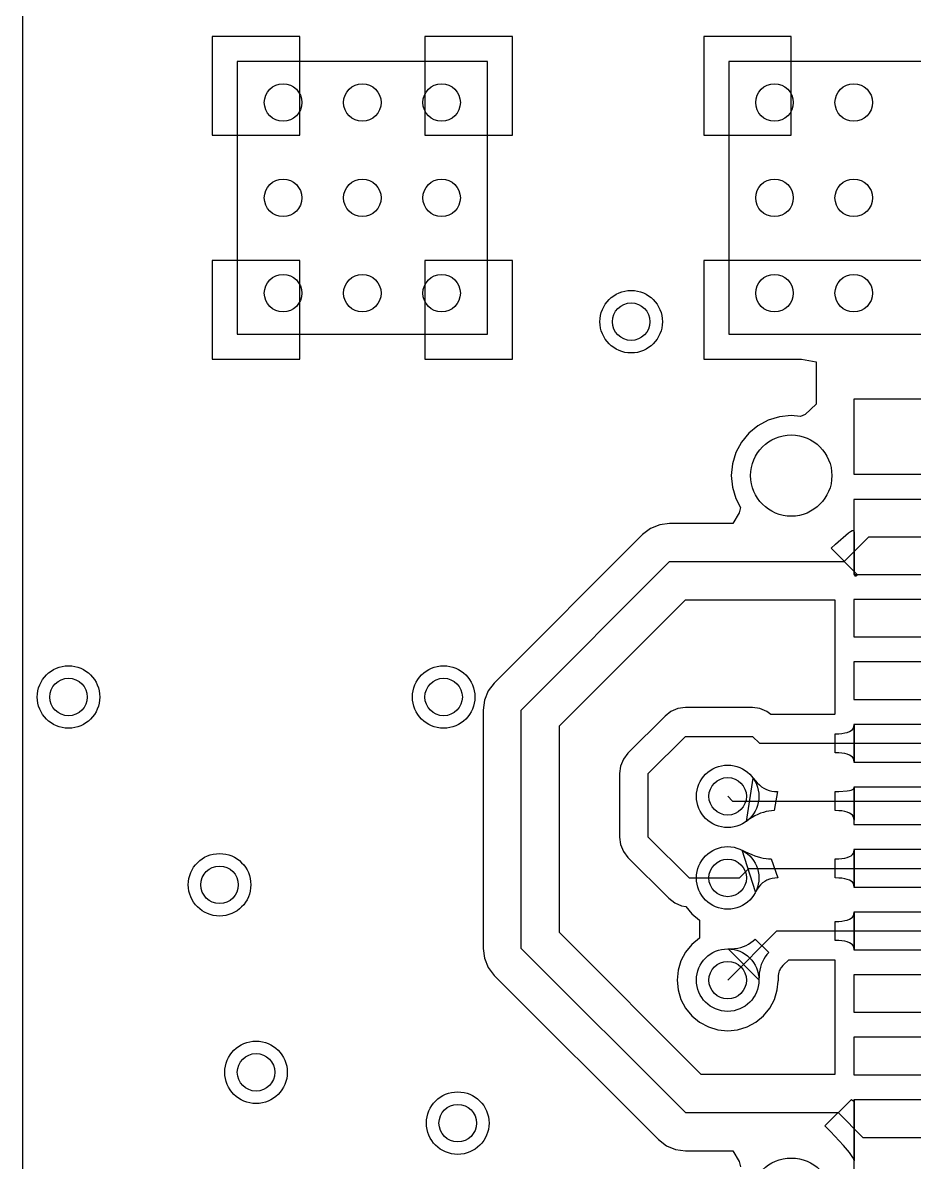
# Model space of a CAD drawing. Extents: x -55.7 to 0, y 0.2 to 22.7.
# Drawn here: x -55.68 to -48.55, y 8.83 to 17.94 of the extents above; entities that cross this region are included whole.
import ezdxf

# ---------------------------------------------------------------- set-up
doc = ezdxf.new("R2010")
doc.units = 0
doc.layers.get('0').update_dxf_attribs({"linetype": 'CONTINUOUS'})
for name, color, linetype in [('PADHOLELAYER', 156, 'CONTINUOUS'), ('TOPLAYER', 1, 'CONTINUOUS'), ('VIAHOLELAYER', 16, 'CONTINUOUS')]:
    doc.layers.add(name, color=color, linetype=linetype)

# ---------------------------------------------------------------- blocks, each defined once
blk = doc.blocks.new('USB4110_GF_A_28')
at = {"layer": 'PADHOLELAYER'}
for centre in [(-2.89, 0), (2.89, 0)]:
    blk.add_circle(centre, 0.325, dxfattribs=at)
at = {"layer": 'TOPLAYER'}
for p, q in [((-3.5, 1.65), (-3.5, 0.5)), ((-2.9, 1.65), (-3.5, 1.65)), ((-2.9, 0.5), (-2.9, 1.65)), ((-2.7, 1.65), (-2.7, 0.5)), ((-2.1, 1.65), (-2.7, 1.65)), ((-2.1, 0.5), (-2.1, 1.65)), ((-1.9, 1.65), (-1.9, 0.5)), ((-1.6, 1.65), (-1.9, 1.65)), ((-1.6, 0.5), (-1.6, 1.65)), ((-1.4, 1.65), (-1.4, 0.5)), ((-1.1, 1.65), (-1.4, 1.65)), ((-1.1, 0.5), (-1.1, 1.65)), ((-0.9, 1.65), (-0.9, 0.5)), ((-0.6, 1.65), (-0.9, 1.65)), ((-0.6, 0.5), (-0.6, 1.65)), ((-0.4, 1.65), (-0.4, 0.5)), ((-0.1, 1.65), (-0.4, 1.65)), ((-0.1, 0.5), (-0.1, 1.65)), ((0.1, 1.65), (0.1, 0.5)), ((0.4, 1.65), (0.1, 1.65)), ((0.4, 0.5), (0.4, 1.65)), ((0.6, 1.65), (0.6, 0.5)), ((0.9, 1.65), (0.6, 1.65)), ((0.9, 0.5), (0.9, 1.65)), ((1.1, 1.65), (1.1, 0.5)), ((1.4, 1.65), (1.1, 1.65)), ((1.4, 0.5), (1.4, 1.65)), ((1.6, 1.65), (1.6, 0.5)), ((1.9, 1.65), (1.6, 1.65)), ((1.9, 0.5), (1.9, 1.65)), ((2.1, 1.65), (2.1, 0.5)), ((2.7, 1.65), (2.1, 1.65)), ((2.7, 0.5), (2.7, 1.65)), ((2.9, 1.65), (2.9, 0.5)), ((3.5, 1.65), (2.9, 1.65)), ((3.5, 0.5), (3.5, 1.65)), ((-6.2, 1.5), (-6.2, -0.5)), ((-4.02, 1.5), (-6.2, 1.5)), ((-4.02, -0.5), (-4.02, 1.5)), ((4.02, 1.5), (4.02, -0.5)), ((6.2, 1.5), (4.02, 1.5)), ((6.2, -0.5), (6.2, 1.5)), ((-3.5, 0.5), (-2.9, 0.5)), ((-2.7, 0.5), (-2.1, 0.5)), ((-1.9, 0.5), (-1.6, 0.5)), ((-1.4, 0.5), (-1.1, 0.5)), ((-0.9, 0.5), (-0.6, 0.5)), ((-0.4, 0.5), (-0.1, 0.5)), ((0.1, 0.5), (0.4, 0.5)), ((0.6, 0.5), (0.9, 0.5)), ((1.1, 0.5), (1.4, 0.5)), ((1.6, 0.5), (1.9, 0.5)), ((2.1, 0.5), (2.7, 0.5)), ((2.9, 0.5), (3.5, 0.5)), ((-6.2, -0.5), (-4.02, -0.5)), ((4.02, -0.5), (6.2, -0.5)), ((-6.2, -2.43), (-6.2, -4.43)), ((-4.02, -2.43), (-6.2, -2.43)), ((-4.02, -4.43), (-4.02, -2.43)), ((4.02, -2.43), (4.02, -4.43)), ((6.2, -2.43), (4.02, -2.43)), ((6.2, -4.43), (6.2, -2.43)), ((-6.2, -4.43), (-4.02, -4.43)), ((4.02, -4.43), (6.2, -4.43))]:
    blk.add_line(p, q, dxfattribs=at)
for centre in [(-2.89, 0), (2.89, 0)]:
    blk.add_circle(centre, 0.325, dxfattribs=at)

msp = doc.modelspace()

# ---------------------------------------------------------------- linework, layer by layer
at = {"layer": 'TOPLAYER'}
for p, q in [((-55.6759, 4.98), (-55.6759, 20.0159)), ((-53.46, 17.83), (-54.16, 17.83)), ((-54.16, 17.83), (-54.16, 17.04)), ((-53.46, 17.04), (-53.46, 17.83)), ((-51.76, 17.83), (-52.46, 17.83)), ((-52.46, 17.83), (-52.46, 17.04)), ((-51.76, 17.04), (-51.76, 17.83)), ((-49.53, 17.83), (-50.23, 17.83)), ((-50.23, 17.83), (-50.23, 17.04)), ((-49.53, 17.04), (-49.53, 17.83)), ((-54.16, 17.04), (-53.46, 17.04)), ((-52.46, 17.04), (-51.76, 17.04)), ((-50.23, 17.04), (-49.53, 17.04)), ((-53.46, 16.04), (-54.16, 16.04)), ((-54.16, 16.04), (-54.16, 15.25)), ((-53.46, 15.25), (-53.46, 16.04)), ((-51.76, 16.04), (-52.46, 16.04)), ((-52.46, 16.04), (-52.46, 15.25)), ((-51.76, 15.25), (-51.76, 16.04)), ((-49.03, 16.04), (-50.23, 16.04)), ((-50.23, 16.04), (-50.23, 15.25)), ((-47.83, 16.04), (-49.03, 16.04)), ((-54.16, 15.25), (-53.46, 15.25)), ((-52.46, 15.25), (-51.76, 15.25)), ((-50.23, 15.25), (-49.4487, 15.25)), ((-49.4487, 15.25), (-49.33, 15.23)), ((-49.33, 15.23), (-49.33, 15.123)), ((-49.33, 15.123), (-49.33, 14.8909)), ((-49.33, 14.8909), (-49.4172, 14.8086)), ((-49.7136, 14.7632), (-49.7965, 14.7189)), ((-49.6236, 14.7905), (-49.7136, 14.7632)), ((-49.53, 14.7997), (-49.6236, 14.7905)), ((-49.457, 14.7925), (-49.53, 14.7997)), ((-49.4172, 14.8086), (-49.457, 14.7925)), ((-49.7965, 14.7189), (-49.8692, 14.6592)), ((-49.9289, 14.5865), (-49.9732, 14.5036)), ((-49.8692, 14.6592), (-49.9289, 14.5865)), ((-49.9732, 14.5036), (-50.0005, 14.4136)), ((-50.0005, 14.4136), (-50.0097, 14.32)), ((-50.0097, 14.32), (-50.0005, 14.2264)), ((-50.0005, 14.2264), (-49.9732, 14.1364)), ((-49.9732, 14.1364), (-49.9347, 14.0644)), ((-49.9347, 14.0644), (-49.947, 14.023)), ((-50.5026, 13.9374), (-50.5815, 13.927)), ((-49.9979, 13.9374), (-50.5026, 13.9374)), ((-49.947, 14.023), (-49.9979, 13.9374)), ((-50.7183, 13.8481), (-51.9047, 12.6617)), ((-50.6551, 13.8965), (-50.7183, 13.8481)), ((-50.5815, 13.927), (-50.6551, 13.8965)), ((-49.1766, 13.773), (-49.0731, 13.8633)), ((-49.0731, 13.8633), (-49.0565, 13.8739)), ((-49.0565, 13.8739), (-49.0436, 13.8797)), ((-49.0436, 13.8797), (-49.0343, 13.8807)), ((-49.0343, 13.8807), (-49.0288, 13.8769)), ((-49.0288, 13.8769), (-49.027, 13.8683)), ((-49.027, 13.8683), (-49.027, 13.5537)), ((-49.2117, 13.7385), (-49.1766, 13.773)), ((-49.1056, 13.6324), (-48.908, 13.83)), ((-48.908, 13.83), (-48.455, 13.83)), ((-48.9995, 13.5263), (-49.2117, 13.7385)), ((-51.689, 12.446), (-50.5026, 13.6324)), ((-50.5026, 13.6324), (-49.1056, 13.6324)), ((-49.027, 13.5537), (-49.0267, 13.5436)), ((-49.0267, 13.5436), (-49.0259, 13.5351)), ((-49.0259, 13.5351), (-49.0245, 13.5283)), ((-49.0245, 13.5283), (-49.0226, 13.523)), ((-49.0226, 13.523), (-49.0201, 13.5195)), ((-49.0201, 13.5195), (-49.0171, 13.5176)), ((-49.0171, 13.5176), (-49.0135, 13.5173)), ((-49.0135, 13.5173), (-49.0094, 13.5187)), ((-49.0094, 13.5187), (-49.0047, 13.5217)), ((-49.0047, 13.5217), (-48.9995, 13.5263)), ((-51.384, 12.3197), (-50.3763, 13.3274)), ((-50.3763, 13.3274), (-49.1824, 13.3274)), ((-49.1824, 13.3274), (-49.1824, 12.4116)), ((-51.9047, 12.6617), (-51.9531, 12.5985)), ((-51.9531, 12.5985), (-51.9836, 12.5249)), ((-51.9836, 12.5249), (-51.994, 12.446)), ((-51.994, 12.446), (-51.994, 10.541)), ((-51.689, 10.541), (-51.689, 12.446)), ((-50.5392, 12.3978), (-50.836, 12.101)), ((-50.4915, 12.4345), (-50.5392, 12.3978)), ((-50.4359, 12.4575), (-50.4915, 12.4345)), ((-50.3762, 12.4654), (-50.4359, 12.4575)), ((-49.8398, 12.4654), (-50.3762, 12.4654)), ((-49.7801, 12.4575), (-49.8398, 12.4654)), ((-49.7245, 12.4345), (-49.7801, 12.4575)), ((-49.6933, 12.4106), (-49.7245, 12.4345)), ((-49.1875, 12.4106), (-49.6933, 12.4106)), ((-49.1832, 12.4115), (-49.1875, 12.4106)), ((-49.1824, 12.4116), (-49.1832, 12.4115)), ((-51.384, 10.6673), (-51.384, 12.3197)), ((-49.0407, 12.2909), (-49.033, 12.3015)), ((-49.033, 12.3015), (-49.0285, 12.3135)), ((-49.0285, 12.3135), (-49.027, 12.327)), ((-49.027, 12.327), (-49.027, 12.033)), ((-50.673, 11.938), (-50.3762, 12.2348)), ((-50.3762, 12.2348), (-49.8398, 12.2348)), ((-49.8398, 12.2348), (-49.785, 12.18)), ((-49.1794, 12.2562), (-49.1504, 12.2569)), ((-49.1794, 12.1038), (-49.1794, 12.2562)), ((-49.1504, 12.2569), (-49.1245, 12.259)), ((-49.1245, 12.259), (-49.1016, 12.2626)), ((-49.1016, 12.2626), (-49.0818, 12.2675)), ((-49.0818, 12.2675), (-49.0651, 12.2739)), ((-49.0651, 12.2739), (-49.0513, 12.2817)), ((-49.0513, 12.2817), (-49.0407, 12.2909)), ((-49.785, 12.18), (-48.455, 12.18)), ((-50.8727, 12.0533), (-50.8957, 11.9977)), ((-50.836, 12.101), (-50.8727, 12.0533)), ((-49.1504, 12.1031), (-49.1794, 12.1038)), ((-49.1245, 12.101), (-49.1504, 12.1031)), ((-49.1016, 12.0974), (-49.1245, 12.101)), ((-49.0818, 12.0925), (-49.1016, 12.0974)), ((-49.0651, 12.0861), (-49.0818, 12.0925)), ((-49.0513, 12.0783), (-49.0651, 12.0861)), ((-49.0407, 12.0691), (-49.0513, 12.0783)), ((-49.033, 12.0585), (-49.0407, 12.0691)), ((-49.0285, 12.0465), (-49.033, 12.0585)), ((-49.027, 12.033), (-49.0285, 12.0465)), ((-50.8957, 11.9977), (-50.9036, 11.938)), ((-50.9036, 11.938), (-50.9036, 11.43)), ((-50.673, 11.43), (-50.673, 11.938)), ((-49.8882, 11.556), (-49.8349, 11.9019)), ((-49.8349, 11.9019), (-49.819, 11.8815)), ((-49.819, 11.8815), (-49.8024, 11.8632)), ((-49.8024, 11.8632), (-49.785, 11.847)), ((-49.785, 11.847), (-49.7668, 11.8331)), ((-50.038, 11.7562), (-49.9999, 11.7181)), ((-49.7668, 11.8331), (-49.7478, 11.8212)), ((-49.7478, 11.8212), (-49.728, 11.8115)), ((-49.728, 11.8115), (-49.7074, 11.804)), ((-49.7074, 11.804), (-49.686, 11.7986)), ((-49.686, 11.7986), (-49.6639, 11.7954)), ((-49.6409, 11.7943), (-49.6657, 11.6419)), ((-49.6639, 11.7954), (-49.6409, 11.7943)), ((-49.1794, 11.7943), (-49.1504, 11.7946)), ((-49.1794, 11.6419), (-49.1794, 11.7943)), ((-49.1504, 11.7946), (-49.0818, 11.7995)), ((-49.0818, 11.7995), (-49.0651, 11.8025)), ((-49.0651, 11.8025), (-49.0513, 11.8061)), ((-49.0513, 11.8061), (-49.0407, 11.8103)), ((-49.0407, 11.8103), (-49.033, 11.8152)), ((-49.033, 11.8152), (-49.0285, 11.8207)), ((-49.0285, 11.8207), (-49.027, 11.827)), ((-49.027, 11.827), (-49.027, 11.5657)), ((-49.9999, 11.7181), (-48.4931, 11.7181)), ((-49.8653, 11.5723), (-49.8882, 11.556)), ((-49.8426, 11.5869), (-49.8653, 11.5723)), ((-49.82, 11.5998), (-49.8426, 11.5869)), ((-49.7975, 11.611), (-49.82, 11.5998)), ((-49.7752, 11.6204), (-49.7975, 11.611)), ((-49.753, 11.6282), (-49.7752, 11.6204)), ((-49.731, 11.6342), (-49.753, 11.6282)), ((-49.7091, 11.6385), (-49.731, 11.6342)), ((-49.6873, 11.641), (-49.7091, 11.6385)), ((-49.6657, 11.6419), (-49.6873, 11.641)), ((-49.1504, 11.6411), (-49.1794, 11.6419)), ((-49.1245, 11.6389), (-49.1504, 11.6411)), ((-49.1016, 11.635), (-49.1245, 11.6389)), ((-49.0818, 11.6297), (-49.1016, 11.635)), ((-49.0651, 11.6228), (-49.0818, 11.6297)), ((-49.0513, 11.6145), (-49.0651, 11.6228)), ((-49.0407, 11.6046), (-49.0513, 11.6145)), ((-49.033, 11.5931), (-49.0407, 11.6046)), ((-49.0285, 11.5802), (-49.033, 11.5931)), ((-49.027, 11.5657), (-49.0285, 11.5802)), ((-50.9036, 11.43), (-50.8957, 11.3703)), ((-50.673, 11.43), (-50.3468, 11.1038)), ((-50.8957, 11.3703), (-50.8727, 11.3147)), ((-50.8727, 11.3147), (-50.836, 11.267)), ((-49.8146, 10.9915), (-49.9213, 11.3249)), ((-49.9213, 11.3249), (-49.8956, 11.3118)), ((-49.8956, 11.3118), (-49.8458, 11.2899)), ((-49.0407, 11.2909), (-49.033, 11.3015)), ((-49.033, 11.3015), (-49.0285, 11.3135)), ((-49.0285, 11.3135), (-49.027, 11.327)), ((-49.027, 11.327), (-49.027, 11.033)), ((-50.836, 11.267), (-50.5098, 10.9408)), ((-49.8458, 11.2899), (-49.8218, 11.2809)), ((-49.8218, 11.2809), (-49.7755, 11.2672)), ((-49.7755, 11.2672), (-49.7532, 11.2624)), ((-49.7532, 11.2624), (-49.7315, 11.2589)), ((-49.7315, 11.2589), (-49.7104, 11.2569)), ((-49.7104, 11.2569), (-49.6898, 11.2562)), ((-49.6898, 11.2562), (-49.638, 11.1038)), ((-49.1794, 11.2562), (-49.1504, 11.2569)), ((-49.1794, 11.1038), (-49.1794, 11.2562)), ((-49.1504, 11.2569), (-49.1245, 11.259)), ((-49.1245, 11.259), (-49.1016, 11.2626)), ((-49.1016, 11.2626), (-49.0818, 11.2675)), ((-49.0818, 11.2675), (-49.0651, 11.2739)), ((-49.0651, 11.2739), (-49.0513, 11.2817)), ((-49.0513, 11.2817), (-49.0407, 11.2909)), ((-49.9439, 11.1038), (-49.8677, 11.18)), ((-49.8677, 11.18), (-48.455, 11.18)), ((-50.3468, 11.1038), (-50.038, 11.1038)), ((-50.038, 11.1038), (-49.9439, 11.1038)), ((-49.7895, 11.032), (-49.8027, 11.0129)), ((-49.775, 11.0488), (-49.7895, 11.032)), ((-49.7593, 11.0634), (-49.775, 11.0488)), ((-49.7423, 11.0757), (-49.7593, 11.0634)), ((-49.724, 11.0858), (-49.7423, 11.0757)), ((-49.7044, 11.0937), (-49.724, 11.0858)), ((-49.6835, 11.0993), (-49.7044, 11.0937)), ((-49.6614, 11.1027), (-49.6835, 11.0993)), ((-49.638, 11.1038), (-49.6614, 11.1027)), ((-49.1504, 11.1031), (-49.1794, 11.1038)), ((-49.1245, 11.101), (-49.1504, 11.1031)), ((-49.1016, 11.0974), (-49.1245, 11.101)), ((-49.0818, 11.0925), (-49.1016, 11.0974)), ((-49.0651, 11.0861), (-49.0818, 11.0925)), ((-49.0513, 11.0783), (-49.0651, 11.0861)), ((-49.0407, 11.0691), (-49.0513, 11.0783)), ((-49.033, 11.0585), (-49.0407, 11.0691)), ((-49.0285, 11.0465), (-49.033, 11.0585)), ((-49.027, 11.033), (-49.0285, 11.0465)), ((-50.5098, 10.9408), (-50.4621, 10.9041)), ((-49.8027, 11.0129), (-49.8146, 10.9915)), ((-50.4621, 10.9041), (-50.4065, 10.8811)), ((-50.4065, 10.8811), (-50.3721, 10.8766)), ((-50.3721, 10.8766), (-50.3239, 10.8179)), ((-50.3239, 10.8179), (-50.2626, 10.7676)), ((-50.2626, 10.7676), (-50.2623, 10.7674)), ((-50.2623, 10.7674), (-50.2623, 10.6234)), ((-49.1794, 10.7562), (-49.1504, 10.7569)), ((-49.1794, 10.6038), (-49.1794, 10.7562)), ((-49.1504, 10.7569), (-49.1245, 10.759)), ((-49.1245, 10.759), (-49.1016, 10.7626)), ((-49.1016, 10.7626), (-49.0818, 10.7675)), ((-49.0818, 10.7675), (-49.0651, 10.7739)), ((-49.0651, 10.7739), (-49.0513, 10.7817)), ((-49.0513, 10.7817), (-49.0407, 10.7909)), ((-49.0407, 10.7909), (-49.033, 10.8015)), ((-49.033, 10.8015), (-49.0285, 10.8135)), ((-49.0285, 10.8135), (-49.027, 10.827)), ((-49.027, 10.827), (-49.027, 10.533)), ((-50.2493, 9.5326), (-51.384, 10.6673)), ((-50.038, 10.287), (-49.645, 10.68)), ((-49.645, 10.68), (-48.455, 10.68)), ((-50.3239, 10.5729), (-50.3742, 10.5116)), ((-50.2626, 10.6232), (-50.3239, 10.5729)), ((-50.2623, 10.6234), (-50.2626, 10.6232)), ((-49.8906, 10.5645), (-49.8706, 10.5748)), ((-49.8706, 10.5748), (-49.8517, 10.5867)), ((-49.8517, 10.5867), (-49.834, 10.6002)), ((-49.834, 10.6002), (-49.8175, 10.6153)), ((-49.8175, 10.6153), (-49.7097, 10.5075)), ((-49.1504, 10.6031), (-49.1794, 10.6038)), ((-49.1245, 10.601), (-49.1504, 10.6031)), ((-49.1016, 10.5974), (-49.1245, 10.601)), ((-49.0818, 10.5925), (-49.1016, 10.5974)), ((-49.0651, 10.5861), (-49.0818, 10.5925)), ((-49.0513, 10.5783), (-49.0651, 10.5861)), ((-49.0407, 10.5691), (-49.0513, 10.5783)), ((-49.033, 10.5585), (-49.0407, 10.5691)), ((-51.994, 10.541), (-51.9836, 10.4621)), ((-51.689, 10.541), (-50.3756, 9.2276)), ((-50.3742, 10.5116), (-50.4116, 10.4417)), ((-50.0355, 10.537), (-50.0084, 10.5375)), ((-49.788, 10.2895), (-50.0355, 10.537)), ((-50.0084, 10.5375), (-49.9825, 10.5397)), ((-49.9825, 10.5397), (-49.9578, 10.5435)), ((-49.9578, 10.5435), (-49.9342, 10.5489)), ((-49.9342, 10.5489), (-49.9118, 10.5559)), ((-49.9118, 10.5559), (-49.8906, 10.5645)), ((-49.7248, 10.491), (-49.7383, 10.4733)), ((-49.7097, 10.5075), (-49.7248, 10.491)), ((-49.0285, 10.5465), (-49.033, 10.5585)), ((-49.027, 10.533), (-49.0285, 10.5465)), ((-51.9836, 10.4621), (-51.9531, 10.3885)), ((-51.9531, 10.3885), (-51.9047, 10.3253)), ((-50.4116, 10.4417), (-50.4346, 10.3659)), ((-49.7761, 10.3908), (-49.7815, 10.3672)), ((-49.7691, 10.4132), (-49.7761, 10.3908)), ((-49.7605, 10.4344), (-49.7691, 10.4132)), ((-49.7502, 10.4544), (-49.7605, 10.4344)), ((-49.7383, 10.4733), (-49.7502, 10.4544)), ((-49.6151, 10.3775), (-49.6106, 10.3846)), ((-49.6106, 10.3846), (-49.6055, 10.3912)), ((-49.6055, 10.3912), (-49.5951, 10.4026)), ((-49.5951, 10.4026), (-49.5932, 10.4057)), ((-49.5932, 10.4057), (-49.5495, 10.4494)), ((-49.5495, 10.4494), (-49.1875, 10.4494)), ((-49.1875, 10.4494), (-49.1832, 10.4485)), ((-49.1832, 10.4485), (-49.1824, 10.4484)), ((-49.1824, 10.4484), (-49.1824, 9.5326)), ((-51.9047, 10.3253), (-50.5913, 9.0119)), ((-50.4346, 10.3659), (-50.4423, 10.287)), ((-49.7875, 10.3166), (-49.788, 10.2895)), ((-49.7853, 10.3425), (-49.7875, 10.3166)), ((-49.7815, 10.3672), (-49.7853, 10.3425)), ((-49.6327, 10.2864), (-49.6322, 10.3086)), ((-49.6322, 10.3086), (-49.6309, 10.3243)), ((-49.6309, 10.3243), (-49.6288, 10.3381)), ((-49.6288, 10.3381), (-49.6261, 10.3501)), ((-49.6261, 10.3501), (-49.6228, 10.3605)), ((-49.6228, 10.3605), (-49.6191, 10.3696)), ((-49.6191, 10.3696), (-49.6151, 10.3775)), ((-50.4423, 10.287), (-50.4346, 10.2081)), ((-50.4346, 10.2081), (-50.4116, 10.1323)), ((-49.6644, 10.1323), (-49.6414, 10.2081)), ((-49.6414, 10.2081), (-49.6346, 10.2778)), ((-49.6346, 10.2778), (-49.6327, 10.2864)), ((-50.4116, 10.1323), (-50.3742, 10.0624)), ((-49.7018, 10.0624), (-49.6644, 10.1323)), ((-50.3742, 10.0624), (-50.3239, 10.0011)), ((-49.7521, 10.0011), (-49.7018, 10.0624)), ((-50.3239, 10.0011), (-50.2626, 9.9508)), ((-50.2626, 9.9508), (-50.1927, 9.9134)), ((-49.8833, 9.9134), (-49.8134, 9.9508)), ((-49.8134, 9.9508), (-49.7521, 10.0011)), ((-50.1927, 9.9134), (-50.1169, 9.8904)), ((-50.1169, 9.8904), (-50.038, 9.8827)), ((-50.038, 9.8827), (-49.9591, 9.8904)), ((-49.9591, 9.8904), (-49.8833, 9.9134)), ((-49.1824, 9.5326), (-50.2493, 9.5326)), ((-49.2613, 9.1215), (-49.0492, 9.3337)), ((-49.0492, 9.3337), (-49.045, 9.3296)), ((-49.045, 9.3296), (-49.0378, 9.3237)), ((-49.0378, 9.3237), (-49.035, 9.3219)), ((-49.035, 9.3219), (-49.0325, 9.3209)), ((-49.0325, 9.3209), (-49.0305, 9.3206)), ((-49.0305, 9.3206), (-49.029, 9.321)), ((-49.029, 9.321), (-49.0278, 9.3223)), ((-49.0278, 9.3223), (-49.0272, 9.3242)), ((-49.0272, 9.3242), (-49.027, 9.327)), ((-49.027, 9.327), (-49.027, 8.8427)), ((-50.3756, 9.2276), (-49.1553, 9.2276)), ((-49.1553, 9.2276), (-48.9577, 9.03)), ((-49.2168, 9.0766), (-49.2613, 9.1215)), ((-49.1113, 8.9644), (-49.2168, 9.0766)), ((-48.9577, 9.03), (-48.455, 9.03)), ((-50.5913, 9.0119), (-50.5281, 8.9635)), ((-50.5281, 8.9635), (-50.4545, 8.933)), ((-50.4545, 8.933), (-50.3756, 8.9226)), ((-49.0645, 8.9087), (-49.1113, 8.9644)), ((-50.3756, 8.9226), (-49.9979, 8.9226)), ((-49.9979, 8.9226), (-49.947, 8.837)), ((-49.947, 8.837), (-49.9347, 8.7956)), ((-49.048, 8.8865), (-49.0645, 8.9087)), ((-49.0363, 8.8681), (-49.048, 8.8865)), ((-49.0293, 8.8535), (-49.0363, 8.8681)), ((-49.027, 8.8427), (-49.0293, 8.8535))]:
    msp.add_line(p, q, dxfattribs=at)
for centre, radius in [((-53.594, 17.302), 0.15), ((-52.96, 17.302), 0.15), ((-52.326, 17.302), 0.15), ((-49.664, 17.302), 0.15), ((-49.03, 17.302), 0.15), ((-53.594, 16.54), 0.15), ((-52.96, 16.54), 0.15), ((-52.326, 16.54), 0.15), ((-49.664, 16.54), 0.15), ((-49.03, 16.54), 0.15), ((-53.594, 15.778), 0.15), ((-52.96, 15.778), 0.15), ((-52.326, 15.778), 0.15), ((-49.664, 15.778), 0.15), ((-49.03, 15.778), 0.15), ((-50.81, 15.55), 0.25), ((-55.31, 12.55), 0.25), ((-52.31, 12.55), 0.25), ((-50.038, 11.7562), 0.25), ((-54.102, 11.049), 0.25), ((-50.038, 11.1038), 0.25), ((-50.038, 10.287), 0.25), ((-53.81, 9.55), 0.25), ((-52.197, 9.144), 0.25)]:
    msp.add_circle(centre, radius, dxfattribs=at)
at = {"layer": 'VIAHOLELAYER'}
for centre in [(-53.594, 17.302), (-52.96, 17.302), (-52.326, 17.302), (-49.664, 17.302), (-49.03, 17.302), (-53.594, 16.54), (-52.96, 16.54), (-52.326, 16.54), (-49.664, 16.54), (-49.03, 16.54), (-53.594, 15.778), (-52.96, 15.778), (-52.326, 15.778), (-49.664, 15.778), (-49.03, 15.778), (-50.81, 15.55), (-55.31, 12.55), (-52.31, 12.55), (-50.038, 11.7562), (-50.038, 11.1038), (-54.102, 11.049), (-50.038, 10.287), (-53.81, 9.55), (-52.197, 9.144)]:
    msp.add_circle(centre, 0.15, dxfattribs=at)

# ---------------------------------------------------------------- block references
at = {"rotation": 270}
msp.add_blockref('USB4110_GF_A_28', (-49.53, 11.43), dxfattribs=at)

doc.saveas('drawing.dxf')
